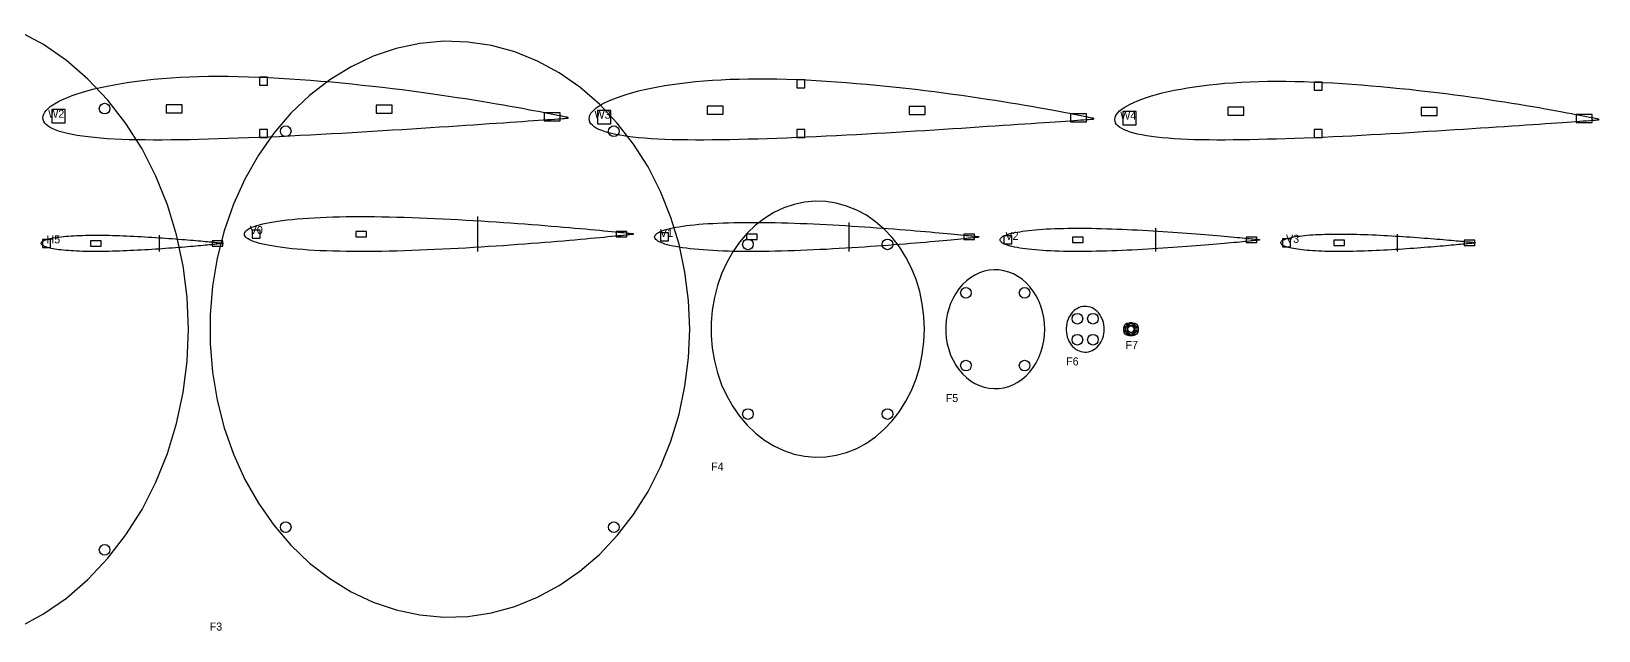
# Model space of a CAD drawing. Extents: x 0 to 2126, y -196 to 49.
# Drawn here: x 429 to 1016, y -184 to 41 of the extents above; entities that cross this region are included whole.
import ezdxf

# ---------------------------------------------------------------- set-up
doc = ezdxf.new("R2010")
doc.units = 0
for name, color, linetype in [('FORMERS', 2, 'CONTINUOUS'), ('FORMERS_HOLES', 1, 'CONTINUOUS'), ('FORMERS_LABEL', 7, 'CONTINUOUS'), ('HTAIL_RIBS', 4, 'CONTINUOUS'), ('HTAIL_RIBS_HINGE', 3, 'CONTINUOUS'), ('HTAIL_RIBS_LABEL', 7, 'CONTINUOUS'), ('HTAIL_RIBS_SLOTS', 1, 'CONTINUOUS'), ('VTAIL_RIBS', 4, 'CONTINUOUS'), ('VTAIL_RIBS_HINGE', 3, 'CONTINUOUS'), ('VTAIL_RIBS_LABEL', 7, 'CONTINUOUS'), ('VTAIL_RIBS_SLOTS', 1, 'CONTINUOUS'), ('WING_RIBS', 5, 'CONTINUOUS'), ('WING_RIBS_LABEL', 7, 'CONTINUOUS'), ('WING_RIBS_SLOTS', 1, 'CONTINUOUS')]:
    doc.layers.add(name, color=color, linetype=linetype)

msp = doc.modelspace()

# ---------------------------------------------------------------- linework, layer by layer
at = {"layer": 'FORMERS'}
msp.add_lwpolyline([(423.962674, -182.644473), (433.049637, -177.72424), (441.683198, -171.742734), (449.777552, -164.759401), (457.252253, -156.843645), (464.033016, -148.074136), (470.052449, -138.53803), (475.250729, -128.3301), (479.576193, -117.551799), (482.985852, -106.310244), (485.44582, -94.71716), (486.931649, -82.887765), (487.428571, -70.939623), (487.428571, -70.939623), (486.931649, -58.991481), (485.44582, -47.162086), (482.985852, -35.569002), (479.576193, -24.327447), (475.250729, -13.549146), (470.052449, -3.341216), (464.033016, 6.19489), (457.252253, 14.964399), (449.777552, 22.880155), (441.683198, 29.863488), (433.049637, 35.844994), (423.962674, 40.765227)], dxfattribs=at)
for points in [[(675.428571, -70.939623), (674.981341, -60.186296), (673.644095, -49.53984), (671.430124, -39.106064), (668.36143, -28.988665), (664.468513, -19.288193), (659.790061, -10.101057), (654.372571, -1.518561), (648.269885, 6.373997), (641.542654, 13.498177), (634.257735, 19.783177), (626.487531, 25.166532), (618.309264, 29.594742), (609.804214, 33.023796), (601.056907, 35.419614), (592.15428, 36.758387), (583.184809, 37.026809), (574.237638, 36.222211), (565.401687, 34.352591), (556.764773, 31.43653), (548.412732, 27.503009), (540.428571, 22.591121), (532.891641, 16.749682), (525.876846, 10.036747), (519.453903, 2.519033), (513.686646, -5.728747), (508.632392, -14.624621), (504.341373, -24.080179), (500.856236, -34.001448), (498.211616, -44.289824), (496.433797, -54.843058), (495.540449, -65.556267), (495.540449, -76.322979), (496.433797, -87.036188), (498.211616, -97.589422), (500.856236, -107.877798), (504.341373, -117.799067), (508.632392, -127.254625), (513.686646, -136.150499), (519.453903, -144.398279), (525.876846, -151.915993), (532.891641, -158.628928), (540.428571, -164.470367), (548.412732, -169.382255), (556.764773, -173.315776), (565.401687, -176.231838), (574.237638, -178.101457), (583.184809, -178.906055), (592.15428, -178.637633), (601.056907, -177.29886), (609.804214, -174.903042), (618.309264, -171.473988), (626.487531, -167.045778), (634.257735, -161.662423), (641.542654, -155.377423), (648.269885, -148.253243), (654.372571, -140.360685), (659.790061, -131.778189), (664.468513, -122.591053), (668.36143, -112.890581), (671.430124, -102.773182), (673.644095, -92.339406), (674.981341, -81.69295), (675.428571, -70.939623)], [(763.428571, -70.939623), (763.229802, -66.160366), (762.635471, -61.428608), (761.651484, -56.791375), (760.28762, -52.294753), (758.557434, -47.983432), (756.478122, -43.90026), (754.070349, -40.085818), (751.358044, -36.578014), (748.368164, -33.411712), (745.130422, -30.618379), (741.676998, -28.225776), (738.042212, -26.257683), (734.26219, -24.733659), (730.374499, -23.668851), (726.417775, -23.073841), (722.431344, -22.954542), (718.454823, -23.312141), (714.527734, -24.143083), (710.689105, -25.43911), (706.977087, -27.187342), (703.428571, -29.370404), (700.078825, -31.966599), (696.961138, -34.950125), (694.106497, -38.291332), (691.543271, -41.957011), (689.296936, -45.910733), (687.389817, -50.113204), (685.840867, -54.522656), (684.66548, -59.095268), (683.875338, -63.785594), (683.478295, -68.547021), (683.478295, -73.332226), (683.875338, -78.093652), (684.66548, -82.783978), (685.840867, -87.35659), (687.389817, -91.766042), (689.296936, -95.968513), (691.543271, -99.922235), (694.106497, -103.587914), (696.961138, -106.929121), (700.078825, -109.912647), (703.428571, -112.508842), (706.977087, -114.691904), (710.689105, -116.440136), (714.527734, -117.736163), (718.454823, -118.567105), (722.431344, -118.924704), (726.417775, -118.805405), (730.374499, -118.210395), (734.26219, -117.145587), (738.042212, -115.621563), (741.676998, -113.65347), (745.130422, -111.260867), (748.368164, -108.467534), (751.358044, -105.301232), (754.070349, -101.793428), (756.478122, -97.978986), (758.557434, -93.895814), (760.28762, -89.584493), (761.651484, -85.087871), (762.635471, -80.450638), (763.229802, -75.71888), (763.428571, -70.939623)], [(808.571429, -70.939623), (808.479143, -68.720682), (808.203203, -66.523795), (807.746352, -64.370793), (807.11313, -62.283076), (806.309829, -60.281391), (805.344434, -58.385633), (804.22654, -56.614642), (802.967255, -54.986019), (801.579096, -53.51595), (800.075859, -52.219045), (798.472484, -51.108194), (796.784905, -50.194437), (795.029894, -49.486854), (793.224895, -48.992479), (791.387845, -48.716224), (789.537001, -48.660836), (787.69076, -48.826864), (785.867468, -49.212658), (784.085248, -49.814385), (782.361811, -50.626064), (780.714286, -51.639628), (779.159046, -52.845005), (777.711549, -54.230213), (776.38618, -55.781488), (775.196111, -57.48341), (774.153169, -59.319067), (773.267721, -61.270214), (772.548566, -63.31746), (772.00285, -65.440458), (771.635999, -67.61811), (771.451657, -69.828772), (771.451657, -72.050474), (771.635999, -74.261136), (772.00285, -76.438788), (772.548566, -78.561786), (773.267721, -80.609032), (774.153169, -82.560179), (775.196111, -84.395836), (776.38618, -86.097758), (777.711549, -87.649033), (779.159046, -89.034241), (780.714286, -90.239618), (782.361811, -91.253182), (784.085248, -92.064861), (785.867468, -92.666588), (787.69076, -93.052382), (789.537001, -93.218411), (791.387845, -93.163022), (793.224895, -92.886767), (795.029894, -92.392392), (796.784905, -91.684809), (798.472484, -90.771052), (800.075859, -89.660201), (801.579096, -88.363296), (802.967255, -86.893227), (804.22654, -85.264604), (805.344434, -83.493613), (806.309829, -81.597855), (807.11313, -79.59617), (807.746352, -77.508453), (808.203203, -75.355451), (808.479143, -73.158564), (808.571429, -70.939623)], [(830.857143, -70.939623), (830.821648, -70.086184), (830.715518, -69.241228), (830.539806, -68.41315), (830.296259, -67.610182), (829.987297, -66.840303), (829.615991, -66.111165), (829.186032, -65.430015), (828.701692, -64.803621), (828.167784, -64.23821), (827.589616, -63.739401), (826.972933, -63.31215), (826.323864, -62.960705), (825.64886, -62.688558), (824.95463, -62.498414), (824.248072, -62.392162), (823.536209, -62.370859), (822.826116, -62.434716), (822.12485, -62.583098), (821.439381, -62.814531), (820.776521, -63.126716), (820.142857, -63.516548), (819.544688, -63.980154), (818.987958, -64.512927), (818.478201, -65.109571), (818.020482, -65.764157), (817.619351, -66.470178), (817.278794, -67.22062), (817.002196, -68.008022), (816.792305, -68.82456), (816.651208, -69.662118), (816.580308, -70.512373), (816.580308, -71.366873), (816.651208, -72.217128), (816.792305, -73.054686), (817.002196, -73.871224), (817.278794, -74.658626), (817.619351, -75.409068), (818.020482, -76.115089), (818.478201, -76.769675), (818.987958, -77.366319), (819.544688, -77.899092), (820.142857, -78.362698), (820.776521, -78.75253), (821.439381, -79.064715), (822.12485, -79.296148), (822.826116, -79.444531), (823.536209, -79.508387), (824.248072, -79.487084), (824.95463, -79.380832), (825.64886, -79.190688), (826.323864, -78.918541), (826.972933, -78.567096), (827.589616, -78.139845), (828.167784, -77.641036), (828.701692, -77.075625), (829.186032, -76.449231), (829.615991, -75.768081), (829.987297, -75.038943), (830.296259, -74.269064), (830.539806, -73.466096), (830.715518, -72.638019), (830.821648, -71.793062), (830.857143, -70.939623)], [(842.857143, -70.939623), (842.847204, -70.70066), (842.817488, -70.464072), (842.768288, -70.232211), (842.700095, -70.00738), (842.613586, -69.791813), (842.50962, -69.587655), (842.389232, -69.396933), (842.253616, -69.221543), (842.104122, -69.063227), (841.942235, -68.923561), (841.769564, -68.803931), (841.587825, -68.705526), (841.398824, -68.629325), (841.204439, -68.576084), (841.006603, -68.546334), (840.807281, -68.540369), (840.608455, -68.558249), (840.412101, -68.599796), (840.22017, -68.664597), (840.034569, -68.752009), (839.857143, -68.861162), (839.689656, -68.990972), (839.533771, -69.140148), (839.391039, -69.307208), (839.262878, -69.490492), (839.150561, -69.688179), (839.055205, -69.898302), (838.977758, -70.118775), (838.918988, -70.347405), (838.879481, -70.581922), (838.859629, -70.819993), (838.859629, -71.059253), (838.879481, -71.297324), (838.918988, -71.531841), (838.977758, -71.760471), (839.055205, -71.980944), (839.150561, -72.191068), (839.262878, -72.388754), (839.391039, -72.572038), (839.533771, -72.739098), (839.689656, -72.888274), (839.857143, -73.018084), (840.034569, -73.127237), (840.22017, -73.214649), (840.412101, -73.27945), (840.608455, -73.320997), (840.807281, -73.338877), (841.006603, -73.332912), (841.204439, -73.303162), (841.398824, -73.249921), (841.587825, -73.17372), (841.769564, -73.075315), (841.942235, -72.955685), (842.104122, -72.816019), (842.253616, -72.657703), (842.389232, -72.482313), (842.50962, -72.291591), (842.613586, -72.087433), (842.700095, -71.871867), (842.768288, -71.647035), (842.817488, -71.415174), (842.847204, -71.178586), (842.857143, -70.939623)]]:
    msp.add_lwpolyline(points, close=True, dxfattribs=at)
at = {"layer": 'FORMERS_HOLES'}
for centre in [(456.017929, 11.79187), (523.910281, 3.306589), (646.946861, 3.306589), (697.265621, -39.119818), (749.591522, -39.119818), (778.989337, -57.302564), (801.010663, -57.302564), (820.784843, -67.000028), (826.643728, -67.000028), (840.150036, -70.515359), (840.150036, -71.363887), (841.56425, -70.515359), (841.56425, -71.363887), (820.784843, -74.879218), (826.643728, -74.879218), (778.989337, -84.576682), (801.010663, -84.576682), (697.265621, -102.759428), (749.591522, -102.759428), (523.910281, -145.185835), (646.946861, -145.185835), (456.017929, -153.671116)]:
    msp.add_circle(centre, 2, dxfattribs=at)
at = {"layer": 'HTAIL_RIBS'}
msp.add_lwpolyline([(432.218993, -38.739927), (432.245958, -38.560262), (432.326808, -38.383747), (432.461416, -38.210508), (432.64957, -38.040702), (432.890971, -37.874521), (433.185239, -37.712186), (433.531907, -37.553944), (433.930428, -37.400068), (434.380171, -37.250847), (434.880426, -37.10659), (435.430401, -36.967611), (436.029226, -36.834234), (436.675956, -36.706782), (437.369567, -36.585574), (438.108962, -36.470917), (438.892972, -36.363109), (439.720359, -36.262424), (440.589812, -36.169117), (441.499958, -36.083412), (442.449358, -36.005506), (443.43651, -35.93556), (444.459853, -35.873701), (445.51777, -35.820016), (446.608587, -35.774556), (447.73058, -35.73733), (448.881975, -35.708308), (450.06095, -35.687421), (451.265642, -35.67456), (452.494146, -35.669581), (453.74452, -35.672305), (455.014786, -35.682519), (456.302935, -35.699982), (457.606932, -35.724426), (458.924714, -35.755556), (460.254197, -35.793061), (461.593279, -35.836609), (462.939843, -35.885857), (464.291759, -35.940448), (465.646891, -36.000018), (467.003095, -36.064201), (468.358226, -36.132624), (469.710143, -36.204916), (471.056707, -36.280709), (472.395789, -36.359637), (473.725272, -36.441338), (475.043053, -36.52546), (476.34705, -36.611653), (477.6352, -36.699576), (478.905466, -36.788896), (480.155839, -36.879286), (481.384343, -36.970426), (482.589035, -37.062004), (483.768011, -37.15371), (484.919405, -37.245243), (486.041398, -37.336303), (487.132215, -37.426598), (488.190132, -37.515834), (489.213475, -37.603724), (490.200627, -37.689983), (491.150027, -37.774325), (492.060173, -37.856469), (492.929627, -37.936138), (493.757013, -38.013055), (494.541024, -38.086949), (495.280419, -38.157553), (495.97403, -38.224607), (496.620759, -38.287858), (497.219585, -38.347061), (497.76956, -38.401984), (498.269814, -38.452405), (498.719558, -38.498117), (499.118078, -38.53893), (499.464747, -38.574669), (499.759014, -38.605181), (500.000416, -38.630332), (500.188569, -38.650012), (500.323178, -38.664132), (500.404028, -38.672629), (500.430992, -38.675466), (500.430992, -38.804387), (500.404028, -38.807224), (500.323178, -38.815721), (500.188569, -38.829842), (500.000416, -38.849521), (499.759014, -38.874673), (499.464747, -38.905184), (499.118078, -38.940924), (498.719558, -38.981736), (498.269814, -39.027448), (497.76956, -39.077869), (497.219585, -39.132792), (496.620759, -39.191996), (495.97403, -39.255247), (495.280419, -39.322301), (494.541024, -39.392905), (493.757013, -39.466799), (492.929627, -39.543716), (492.060173, -39.623384), (491.150027, -39.705529), (490.200627, -39.789871), (489.213475, -39.876129), (488.190132, -39.964019), (487.132215, -40.053256), (486.041398, -40.14355), (484.919405, -40.234611), (483.768011, -40.326143), (482.589035, -40.41785), (481.384343, -40.509427), (480.155839, -40.600567), (478.905466, -40.690957), (477.6352, -40.780277), (476.34705, -40.868201), (475.043053, -40.954393), (473.725272, -41.038515), (472.395789, -41.120217), (471.056707, -41.199144), (469.710143, -41.274937), (468.358226, -41.34723), (467.003095, -41.415653), (465.646891, -41.479835), (464.291759, -41.539406), (462.939843, -41.593996), (461.593279, -41.643244), (460.254197, -41.686792), (458.924714, -41.724297), (457.606932, -41.755428), (456.302935, -41.779871), (455.014786, -41.797334), (453.74452, -41.807549), (452.494146, -41.810272), (451.265642, -41.805293), (450.06095, -41.792432), (448.881975, -41.771545), (447.73058, -41.742523), (446.608587, -41.705297), (445.51777, -41.659837), (444.459853, -41.606153), (443.43651, -41.544293), (442.449358, -41.474348), (441.499958, -41.396441), (440.589812, -41.310737), (439.720359, -41.217429), (438.892972, -41.116744), (438.108962, -41.008936), (437.369567, -40.89428), (436.675956, -40.773071), (436.029226, -40.645619), (435.430401, -40.512242), (434.880426, -40.373264), (434.380171, -40.229006), (433.930428, -40.079786), (433.531907, -39.925909), (433.185239, -39.767668), (432.890971, -39.605332), (432.64957, -39.439151), (432.461416, -39.269346), (432.326808, -39.096106), (432.245958, -38.919592), (432.218993, -38.739927)], close=True, dxfattribs=at)
at = {"layer": 'HTAIL_RIBS_HINGE'}
msp.add_line((476.556793, -41.810272), (476.556793, -35.669581), dxfattribs=at)
at = {"layer": 'HTAIL_RIBS_SLOTS'}
for points in [[(432.765353, -40.239927), (435.765353, -40.239927), (435.765353, -37.239927), (432.765353, -37.239927)], [(450.682593, -39.739927), (454.682593, -39.739927), (454.682593, -37.739927), (450.682593, -37.739927)], [(496.384632, -39.739927), (500.384632, -39.739927), (500.384632, -37.739927), (496.384632, -37.739927)]]:
    msp.add_lwpolyline(points, close=True, dxfattribs=at)
at = {"layer": 'VTAIL_RIBS'}
for points in [[(508.430992, -35.245597), (508.488644, -34.861457), (508.661509, -34.484053), (508.949314, -34.113652), (509.351604, -33.750592), (509.867742, -33.395282), (510.496912, -33.048194), (511.23812, -32.70986), (512.090193, -32.380858), (513.051785, -32.061812), (514.121374, -31.753376), (515.29727, -31.456227), (516.577613, -31.171056), (517.960379, -30.898551), (519.443381, -30.639396), (521.024275, -30.394251), (522.70056, -30.163747), (524.469586, -29.948475), (526.328556, -29.748974), (528.27453, -29.56573), (530.304432, -29.399159), (532.415052, -29.249609), (534.603052, -29.117348), (536.864973, -29.002566), (539.197238, -28.905369), (541.59616, -28.825776), (544.057945, -28.763725), (546.5787, -28.719065), (549.15444, -28.691567), (551.781093, -28.680922), (554.454504, -28.686745), (557.170447, -28.708585), (559.924626, -28.745923), (562.712688, -28.798184), (565.530224, -28.864745), (568.372778, -28.944933), (571.235856, -29.038044), (574.114931, -29.143339), (577.00545, -29.260059), (579.902843, -29.387427), (582.802529, -29.524654), (585.699922, -29.670949), (588.590441, -29.825517), (591.469516, -29.987569), (594.332594, -30.156323), (597.175149, -30.331009), (599.992684, -30.510868), (602.780746, -30.695156), (605.534926, -30.883143), (608.250869, -31.074118), (610.92428, -31.26738), (613.550932, -31.462246), (616.126672, -31.658047), (618.647428, -31.854123), (621.109213, -32.049828), (623.508134, -32.244524), (625.840399, -32.437581), (628.10232, -32.628377), (630.290321, -32.816295), (632.40094, -33.000722), (634.430842, -33.181053), (636.376817, -33.356686), (638.235787, -33.527024), (640.004813, -33.691479), (641.681098, -33.849471), (643.261991, -34.000429), (644.744993, -34.143797), (646.127759, -34.279033), (647.408102, -34.405615), (648.583998, -34.523045), (649.653588, -34.63085), (650.615179, -34.728587), (651.467253, -34.815848), (652.208461, -34.892261), (652.837631, -34.957498), (653.353769, -35.011274), (653.756058, -35.05335), (654.043863, -35.083541), (654.216728, -35.10171), (654.27438, -35.107775), (654.27438, -35.383419), (654.216728, -35.389484), (654.043863, -35.407653), (653.756058, -35.437844), (653.353769, -35.47992), (652.837631, -35.533696), (652.208461, -35.598933), (651.467253, -35.675346), (650.615179, -35.762607), (649.653588, -35.860344), (648.583998, -35.968149), (647.408102, -36.085579), (646.127759, -36.212161), (644.744993, -36.347397), (643.261991, -36.490765), (641.681098, -36.641723), (640.004813, -36.799715), (638.235787, -36.96417), (636.376817, -37.134509), (634.430842, -37.310141), (632.40094, -37.490472), (630.290321, -37.674899), (628.10232, -37.862817), (625.840399, -38.053613), (623.508134, -38.24667), (621.109213, -38.441366), (618.647428, -38.637071), (616.126672, -38.833147), (613.550932, -39.028948), (610.92428, -39.223814), (608.250869, -39.417076), (605.534926, -39.608051), (602.780746, -39.796038), (599.992684, -39.980326), (597.175149, -40.160185), (594.332594, -40.334871), (591.469516, -40.503626), (588.590441, -40.665678), (585.699922, -40.820245), (582.802529, -40.96654), (579.902843, -41.103767), (577.00545, -41.231135), (574.114931, -41.347855), (571.235856, -41.45315), (568.372778, -41.546261), (565.530224, -41.626449), (562.712688, -41.69301), (559.924626, -41.745272), (557.170447, -41.782609), (554.454504, -41.804449), (551.781093, -41.810272), (549.15444, -41.799627), (546.5787, -41.772129), (544.057945, -41.727469), (541.59616, -41.665418), (539.197238, -41.585825), (536.864973, -41.488628), (534.603052, -41.373846), (532.415052, -41.241585), (530.304432, -41.092035), (528.27453, -40.925464), (526.328556, -40.74222), (524.469586, -40.54272), (522.70056, -40.327447), (521.024275, -40.096943), (519.443381, -39.851798), (517.960379, -39.592643), (516.577613, -39.320139), (515.29727, -39.034967), (514.121374, -38.737818), (513.051785, -38.429382), (512.090193, -38.110336), (511.23812, -37.781335), (510.496912, -37.443), (509.867742, -37.095912), (509.351604, -36.740602), (508.949314, -36.377542), (508.661509, -36.007141), (508.488644, -35.629737), (508.430992, -35.245597)], [(662.27438, -36.33971), (662.322424, -36.019593), (662.466478, -35.70509), (662.706315, -35.396422), (663.041557, -35.093872), (663.471671, -34.79778), (663.99598, -34.508541), (664.613653, -34.226595), (665.323714, -33.952427), (666.125041, -33.686555), (667.016365, -33.429525), (667.996279, -33.181901), (669.063231, -32.944258), (670.215536, -32.717172), (671.451371, -32.501209), (672.768782, -32.296921), (674.165687, -32.104835), (675.639875, -31.925441), (677.189017, -31.759191), (678.810662, -31.606487), (680.502247, -31.467678), (682.261097, -31.343053), (684.08443, -31.232835), (685.969364, -31.137184), (687.912919, -31.056186), (689.91202, -30.989859), (691.963507, -30.938149), (694.064137, -30.900933), (696.210587, -30.878018), (698.399464, -30.869147), (700.627307, -30.874), (702.890592, -30.892199), (705.185742, -30.923314), (707.509127, -30.966866), (709.857074, -31.022333), (712.225869, -31.089157), (714.611767, -31.166749), (717.010996, -31.254495), (719.419762, -31.351761), (721.834256, -31.457901), (724.250661, -31.572257), (726.665155, -31.694169), (729.073921, -31.822976), (731.47315, -31.958019), (733.859049, -32.098648), (736.227844, -32.244219), (738.57579, -32.394102), (740.899175, -32.547675), (743.194325, -32.704332), (745.457611, -32.863477), (747.685453, -33.024529), (749.87433, -33.186917), (752.02078, -33.350084), (754.12141, -33.513481), (756.172897, -33.676569), (758.171999, -33.838815), (760.115553, -33.999696), (762.000487, -34.158693), (763.823821, -34.315291), (765.58267, -34.468981), (767.274255, -34.619256), (768.895901, -34.765617), (770.445042, -34.907565), (771.919231, -35.044612), (773.316135, -35.176271), (774.633546, -35.30207), (775.869381, -35.421543), (777.021686, -35.534239), (778.088639, -35.639725), (779.068552, -35.737583), (779.959877, -35.82742), (780.761203, -35.908868), (781.471264, -35.981585), (782.088937, -36.045263), (782.613246, -36.099627), (783.043361, -36.14444), (783.378602, -36.179504), (783.618439, -36.204663), (783.762494, -36.219803), (783.810537, -36.224858), (783.810537, -36.454561), (783.762494, -36.459616), (783.618439, -36.474756), (783.378602, -36.499915), (783.043361, -36.534979), (782.613246, -36.579792), (782.088937, -36.634156), (781.471264, -36.697834), (780.761203, -36.770551), (779.959877, -36.851999), (779.068552, -36.941836), (778.088639, -37.039694), (777.021686, -37.14518), (775.869381, -37.257877), (774.633546, -37.377349), (773.316135, -37.503148), (771.919231, -37.634808), (770.445042, -37.771854), (768.895901, -37.913802), (767.274255, -38.060163), (765.58267, -38.210439), (763.823821, -38.364128), (762.000487, -38.520726), (760.115553, -38.679723), (758.171999, -38.840604), (756.172897, -39.00285), (754.12141, -39.165938), (752.02078, -39.329335), (749.87433, -39.492502), (747.685453, -39.654891), (745.457611, -39.815942), (743.194325, -39.975088), (740.899175, -40.131744), (738.57579, -40.285317), (736.227844, -40.4352), (733.859049, -40.580771), (731.47315, -40.7214), (729.073921, -40.856443), (726.665155, -40.98525), (724.250661, -41.107162), (721.834256, -41.221518), (719.419762, -41.327658), (717.010996, -41.424924), (714.611767, -41.512671), (712.225869, -41.590263), (709.857074, -41.657087), (707.509127, -41.712553), (705.185742, -41.756105), (702.890592, -41.78722), (700.627307, -41.805419), (698.399464, -41.810272), (696.210587, -41.801401), (694.064137, -41.778486), (691.963507, -41.74127), (689.91202, -41.68956), (687.912919, -41.623233), (685.969364, -41.542235), (684.08443, -41.446584), (682.261097, -41.336367), (680.502247, -41.211741), (678.810662, -41.072932), (677.189017, -40.920229), (675.639875, -40.753978), (674.165687, -40.574585), (672.768782, -40.382498), (671.451371, -40.17821), (670.215536, -39.962248), (669.063231, -39.735161), (667.996279, -39.497518), (667.016365, -39.249894), (666.125041, -38.992864), (665.323714, -38.726992), (664.613653, -38.452824), (663.99598, -38.170878), (663.471671, -37.881639), (663.041557, -37.585547), (662.706315, -37.282997), (662.466478, -36.97433), (662.322424, -36.659826), (662.27438, -36.33971)], [(791.810537, -37.433822), (791.848972, -37.177729), (791.964215, -36.926126), (792.156085, -36.679192), (792.424278, -36.437152), (792.76837, -36.200279), (793.187817, -35.968887), (793.681956, -35.743331), (794.250004, -35.523996), (794.891066, -35.311299), (795.604125, -35.105675), (796.388056, -34.907576), (797.241618, -34.717461), (798.163462, -34.535792), (799.15213, -34.363022), (800.206059, -34.199592), (801.323582, -34.045922), (802.502933, -33.902407), (803.742246, -33.769407), (805.039563, -33.647244), (806.392831, -33.536197), (807.79991, -33.436497), (809.258577, -33.348323), (810.766524, -33.271802), (812.321368, -33.207003), (813.920649, -33.153942), (815.561839, -33.112574), (817.242342, -33.082801), (818.959503, -33.064469), (820.710604, -33.057372), (822.492878, -33.061254), (824.303507, -33.075814), (826.139627, -33.100706), (827.998335, -33.135547), (829.876692, -33.179921), (831.771728, -33.23338), (833.680447, -33.295453), (835.59983, -33.36565), (837.526843, -33.443464), (839.458438, -33.528375), (841.391562, -33.61986), (843.323157, -33.71739), (845.25017, -33.820435), (847.169553, -33.92847), (849.078272, -34.040973), (850.973308, -34.15743), (852.851665, -34.277336), (854.710373, -34.400195), (856.546493, -34.52552), (858.357121, -34.652836), (860.139395, -34.781677), (861.890497, -34.911588), (863.607657, -35.042122), (865.288161, -35.172839), (866.929351, -35.303309), (868.528632, -35.433107), (870.083475, -35.561812), (871.591423, -35.689009), (873.050089, -35.814287), (874.457169, -35.937239), (875.810437, -36.057459), (877.107753, -36.174548), (878.347067, -36.288107), (879.526418, -36.397744), (880.643941, -36.503072), (881.69787, -36.60371), (882.686538, -36.699289), (883.608382, -36.789446), (884.461944, -36.873834), (885.245875, -36.952121), (885.958934, -37.023991), (886.599995, -37.089149), (887.168044, -37.147323), (887.662183, -37.198265), (888.08163, -37.241756), (888.425722, -37.277607), (888.693915, -37.305658), (888.885784, -37.325785), (889.001028, -37.337897), (889.039463, -37.341941), (889.039463, -37.525703), (889.001028, -37.529747), (888.885784, -37.54186), (888.693915, -37.561987), (888.425722, -37.590038), (888.08163, -37.625888), (887.662183, -37.669379), (887.168044, -37.720322), (886.599995, -37.778496), (885.958934, -37.843653), (885.245875, -37.915523), (884.461944, -37.99381), (883.608382, -38.078198), (882.686538, -38.168356), (881.69787, -38.263934), (880.643941, -38.364573), (879.526418, -38.469901), (878.347067, -38.579538), (877.107753, -38.693096), (875.810437, -38.810185), (874.457169, -38.930405), (873.050089, -39.053357), (871.591423, -39.178635), (870.083475, -39.305833), (868.528632, -39.434538), (866.929351, -39.564335), (865.288161, -39.694805), (863.607657, -39.825522), (861.890497, -39.956056), (860.139395, -40.085967), (858.357121, -40.214808), (856.546493, -40.342125), (854.710373, -40.46745), (852.851665, -40.590308), (850.973308, -40.710214), (849.078272, -40.826672), (847.169553, -40.939175), (845.25017, -41.047209), (843.323157, -41.150254), (841.391562, -41.247784), (839.458438, -41.339269), (837.526843, -41.424181), (835.59983, -41.501994), (833.680447, -41.572191), (831.771728, -41.634265), (829.876692, -41.687724), (827.998335, -41.732097), (826.139627, -41.766938), (824.303507, -41.79183), (822.492878, -41.80639), (820.710604, -41.810272), (818.959503, -41.803175), (817.242342, -41.784844), (815.561839, -41.75507), (813.920649, -41.713703), (812.321368, -41.660641), (810.766524, -41.595843), (809.258577, -41.519321), (807.79991, -41.431148), (806.392831, -41.331447), (805.039563, -41.2204), (803.742246, -41.098237), (802.502933, -40.965237), (801.323582, -40.821722), (800.206059, -40.668053), (799.15213, -40.504623), (798.163462, -40.331853), (797.241618, -40.150183), (796.388056, -39.960069), (795.604125, -39.76197), (794.891066, -39.556346), (794.250004, -39.343648), (793.681956, -39.124314), (793.187817, -38.898757), (792.76837, -38.667366), (792.424278, -38.430492), (792.156085, -38.188452), (791.964215, -37.941518), (791.848972, -37.689916), (791.810537, -37.433822)], [(897.039463, -38.527935), (897.068289, -38.335865), (897.154721, -38.147163), (897.298624, -37.961962), (897.499768, -37.780432), (897.757837, -37.602777), (898.072422, -37.429233), (898.443026, -37.260066), (898.869063, -37.095565), (899.349859, -36.936042), (899.884654, -36.781824), (900.472602, -36.63325), (901.112773, -36.490664), (901.804156, -36.354412), (902.545657, -36.224834), (903.336104, -36.102262), (904.174246, -35.98701), (905.058759, -35.879373), (905.988244, -35.779623), (906.961232, -35.688001), (907.976183, -35.604716), (909.031492, -35.529941), (910.125493, -35.46381), (911.256453, -35.406419), (912.422586, -35.357821), (913.622046, -35.318024), (914.852939, -35.286999), (916.113317, -35.264669), (917.401187, -35.25092), (918.714513, -35.245597), (920.051219, -35.248509), (921.40919, -35.259429), (922.78628, -35.278097), (924.180311, -35.304228), (925.589079, -35.337509), (927.010356, -35.377603), (928.441895, -35.424158), (929.881432, -35.476806), (931.326692, -35.535166), (932.775388, -35.59885), (934.225231, -35.667463), (935.673928, -35.740611), (937.119187, -35.817894), (938.558725, -35.89892), (939.990264, -35.983298), (941.411541, -36.070641), (942.820309, -36.16057), (944.21434, -36.252714), (945.591429, -36.346708), (946.949401, -36.442195), (948.286106, -36.538826), (949.599433, -36.636259), (950.887303, -36.73416), (952.14768, -36.832198), (953.378573, -36.93005), (954.578034, -37.027398), (955.744166, -37.123927), (956.875127, -37.219325), (957.969127, -37.313284), (959.024437, -37.405497), (960.039388, -37.495663), (961.012375, -37.583479), (961.94186, -37.668648), (962.826373, -37.750876), (963.664515, -37.829872), (964.454962, -37.905351), (965.196463, -37.977035), (965.887846, -38.044653), (966.528018, -38.107944), (967.115966, -38.166659), (967.65076, -38.220561), (968.131556, -38.26943), (968.557593, -38.31306), (968.928197, -38.351267), (969.242782, -38.383885), (969.500851, -38.410773), (969.701996, -38.431811), (969.845898, -38.446907), (969.932331, -38.455991), (969.961157, -38.459024), (969.961157, -38.596846), (969.932331, -38.599878), (969.845898, -38.608963), (969.701996, -38.624058), (969.500851, -38.645096), (969.242782, -38.671984), (968.928197, -38.704603), (968.557593, -38.742809), (968.131556, -38.78644), (967.65076, -38.835308), (967.115966, -38.889211), (966.528018, -38.947926), (965.887846, -39.011217), (965.196463, -39.078835), (964.454962, -39.150519), (963.664515, -39.225998), (962.826373, -39.304994), (961.94186, -39.387221), (961.012375, -39.47239), (960.039388, -39.560207), (959.024437, -39.650372), (957.969127, -39.742586), (956.875127, -39.836545), (955.744166, -39.931943), (954.578034, -40.028471), (953.378573, -40.125819), (952.14768, -40.223672), (950.887303, -40.32171), (949.599433, -40.41961), (948.286106, -40.517043), (946.949401, -40.613674), (945.591429, -40.709162), (944.21434, -40.803155), (942.820309, -40.895299), (941.411541, -40.985229), (939.990264, -41.072572), (938.558725, -41.156949), (937.119187, -41.237975), (935.673928, -41.315259), (934.225231, -41.388406), (932.775388, -41.45702), (931.326692, -41.520704), (929.881432, -41.579064), (928.441895, -41.631711), (927.010356, -41.678267), (925.589079, -41.718361), (924.180311, -41.751641), (922.78628, -41.777772), (921.40919, -41.796441), (920.051219, -41.807361), (918.714513, -41.810272), (917.401187, -41.80495), (916.113317, -41.791201), (914.852939, -41.768871), (913.622046, -41.737845), (912.422586, -41.698049), (911.256453, -41.64945), (910.125493, -41.592059), (909.031492, -41.525929), (907.976183, -41.451154), (906.961232, -41.367868), (905.988244, -41.276246), (905.058759, -41.176496), (904.174246, -41.06886), (903.336104, -40.953608), (902.545657, -40.831035), (901.804156, -40.701457), (901.112773, -40.565205), (900.472602, -40.42262), (899.884654, -40.274045), (899.349859, -40.119827), (898.869063, -39.960304), (898.443026, -39.795803), (898.072422, -39.626636), (897.757837, -39.453092), (897.499768, -39.275437), (897.298624, -39.093907), (897.154721, -38.908707), (897.068289, -38.720005), (897.039463, -38.527935)]]:
    msp.add_lwpolyline(points, close=True, dxfattribs=at)
at = {"layer": 'VTAIL_RIBS_HINGE'}
for p, q in [((595.937025, -41.810272), (595.937025, -28.680922)), ((735.196074, -41.810272), (735.196074, -30.869147)), ((850.147892, -41.810272), (850.147892, -33.057372)), ((940.792479, -41.810272), (940.792479, -35.245597))]:
    msp.add_line(p, q, dxfattribs=at)
at = {"layer": 'VTAIL_RIBS_SLOTS'}
for points in [[(511.306294, -36.745597), (514.306294, -36.745597), (514.306294, -33.745597), (511.306294, -33.745597)], [(550.184009, -36.245597), (554.184009, -36.245597), (554.184009, -34.245597), (550.184009, -34.245597)], [(647.899079, -36.245597), (651.899079, -36.245597), (651.899079, -34.245597), (647.899079, -34.245597)], [(664.420465, -37.83971), (667.420465, -37.83971), (667.420465, -34.83971), (664.420465, -34.83971)], [(696.735227, -37.33971), (700.735227, -37.33971), (700.735227, -35.33971), (696.735227, -35.33971)], [(778.164452, -37.33971), (782.164452, -37.33971), (782.164452, -35.33971), (778.164452, -35.33971)], [(793.227405, -38.933822), (796.227405, -38.933822), (796.227405, -35.933822), (793.227405, -35.933822)], [(818.979215, -38.433822), (822.979215, -38.433822), (822.979215, -36.433822), (818.979215, -36.433822)], [(884.122595, -38.433822), (888.122595, -38.433822), (888.122595, -36.433822), (884.122595, -36.433822)], [(897.727113, -40.027935), (900.727113, -40.027935), (900.727113, -37.027935), (897.727113, -37.027935)], [(916.915971, -39.527935), (920.915971, -39.527935), (920.915971, -37.527935), (916.915971, -37.527935)], [(965.773506, -39.527935), (969.773506, -39.527935), (969.773506, -37.527935), (965.773506, -37.527935)]]:
    msp.add_lwpolyline(points, close=True, dxfattribs=at)
at = {"layer": 'WING_RIBS'}
for points in [[(432.861664, 8.339898), (432.93948, 9.035572), (433.172804, 9.734722), (433.561267, 10.436731), (434.104255, 11.14074), (434.800909, 11.845644), (435.650129, 12.550114), (436.65057, 13.252602), (437.800652, 13.951365), (439.098555, 14.644479), (440.542228, 15.329867), (442.129387, 16.005316), (443.857523, 16.668505), (445.723904, 17.317034), (447.725578, 17.948446), (449.859381, 18.560258), (452.121938, 19.149985), (454.509671, 19.715173), (457.018806, 20.253416), (459.645375, 20.76239), (462.385224, 21.239869), (465.234022, 21.683753), (468.187264, 22.092082), (471.24028, 22.46306), (474.388242, 22.795061), (477.626174, 23.086654), (480.948955, 23.336602), (484.351332, 23.543878), (487.827923, 23.707664), (491.373234, 23.827361), (494.981656, 23.902583), (498.647485, 23.933162), (502.364925, 23.919139), (506.128097, 23.860764), (509.931051, 23.758488), (513.767773, 23.614642), (517.632197, 23.438081), (521.518214, 23.230989), (525.419677, 22.994645), (529.330418, 22.73041), (533.244253, 22.439719), (537.154994, 22.124076), (541.056457, 21.785035), (544.942473, 21.424202), (548.806898, 21.043219), (552.64362, 20.643766), (556.446574, 20.227546), (560.209746, 19.796288), (563.927185, 19.351741), (567.593014, 18.895667), (571.201437, 18.429846), (574.746747, 17.956067), (578.223339, 17.476132), (581.625715, 16.99185), (584.948496, 16.505041), (588.186428, 16.01753), (591.334391, 15.531147), (594.387407, 15.047726), (597.340648, 14.569103), (600.189446, 14.097109), (602.929295, 13.633572), (605.555864, 13.180306), (608.064999, 12.739111), (610.452733, 12.311763), (612.71529, 11.900008), (614.849092, 11.505555), (616.850766, 11.130066), (618.717147, 10.775148), (620.445284, 10.442342), (622.032443, 10.133115), (623.476116, 9.848848), (624.774019, 9.590829), (625.9241, 9.360237), (626.924542, 9.158142), (627.773761, 8.985488), (628.470416, 8.843089), (629.013404, 8.731621), (629.401867, 8.651616), (629.63519, 8.603459), (629.713006, 8.587381), (629.713006, 8.092414), (629.63519, 8.086708), (629.401867, 8.06961), (629.013404, 8.041179), (628.470416, 8.001514), (627.773761, 7.950751), (626.924542, 7.88906), (625.9241, 7.816642), (624.774019, 7.73373), (623.476116, 7.640576), (622.032443, 7.537458), (620.445284, 7.424669), (618.717147, 7.302516), (616.850766, 7.171315), (614.849092, 7.03139), (612.71529, 6.883069), (610.452733, 6.726684), (608.064999, 6.562567), (605.555864, 6.391051), (602.929295, 6.212473), (600.189446, 6.02717), (597.340648, 5.835489), (594.387407, 5.637784), (591.334391, 5.434421), (588.186428, 5.225787), (584.948496, 5.012293), (581.625715, 4.794376), (578.223339, 4.572513), (574.746747, 4.347221), (571.201437, 4.119067), (567.593014, 3.888673), (563.927185, 3.656721), (560.209746, 3.423958), (556.446574, 3.191201), (552.64362, 2.959339), (548.806898, 2.729335), (544.942473, 2.502229), (541.056457, 2.279131), (537.154994, 2.061224), (533.244253, 1.849757), (529.330418, 1.646041), (525.419677, 1.451439), (521.518214, 1.26736), (517.632197, 1.095245), (513.767773, 0.93656), (509.931051, 0.791815), (506.128097, 0.655029), (502.364925, 0.526345), (498.647485, 0.407551), (494.981656, 0.300439), (491.373234, 0.206792), (487.827923, 0.128363), (484.351332, 0.066861), (480.948955, 0.023933), (477.626174, 0.001151), (474.388242, 0), (471.24028, 0.021862), (468.187264, 0.06801), (465.234022, 0.139599), (462.385224, 0.23766), (459.645375, 0.363096), (457.018806, 0.51668), (454.509671, 0.699059), (452.121938, 0.91075), (449.859381, 1.152151), (447.725578, 1.423545), (445.723904, 1.725105), (443.857523, 2.056908), (442.129387, 2.418943), (440.542228, 2.811123), (439.098555, 3.233293), (437.800652, 3.685248), (436.65057, 4.166743), (435.650129, 4.6775), (434.800909, 5.217224), (434.104255, 5.785613), (433.561267, 6.382363), (433.172804, 7.007179), (432.93948, 7.659778), (432.861664, 8.339898)], [(637.713006, 8.012843), (637.78777, 8.681236), (638.011944, 9.352968), (638.385173, 10.027448), (638.906867, 10.703848), (639.576202, 11.381109), (640.392119, 12.057952), (641.353327, 12.732892), (642.458307, 13.404252), (643.705313, 14.070186), (645.092371, 14.728696), (646.617288, 15.377656), (648.277655, 16.014838), (650.070844, 16.637935), (651.994021, 17.244585), (654.044145, 17.832404), (656.217975, 18.399006), (658.512072, 18.942029), (660.922809, 19.459165), (663.446375, 19.948178), (666.078779, 20.406933), (668.81586, 20.83341), (671.653288, 21.225726), (674.586578, 21.582155), (677.611091, 21.901137), (680.722045, 22.181295), (683.914521, 22.421442), (687.18347, 22.620588), (690.523725, 22.777952), (693.930004, 22.892955), (697.396919, 22.965227), (700.918991, 22.994606), (704.490648, 22.981133), (708.106245, 22.925048), (711.760063, 22.826782), (715.446326, 22.688578), (719.159204, 22.51894), (722.892828, 22.31997), (726.641292, 22.092894), (730.398671, 21.839021), (734.159022, 21.55973), (737.916401, 21.256465), (741.664865, 20.93072), (745.398489, 20.584037), (749.111367, 20.217995), (752.79763, 19.834206), (756.451448, 19.434309), (760.067045, 19.019963), (763.638702, 18.592849), (767.160774, 18.15466), (770.627689, 17.707107), (774.033968, 17.251907), (777.374223, 16.790793), (780.643173, 16.325503), (783.835648, 15.857784), (786.946602, 15.389391), (789.971116, 14.922082), (792.904405, 14.457619), (795.741834, 13.997765), (798.478914, 13.544282), (801.111318, 13.098922), (803.634884, 12.663432), (806.045622, 12.239538), (808.339719, 11.828949), (810.513548, 11.433341), (812.563672, 11.054357), (814.486849, 10.693593), (816.280038, 10.352593), (817.940405, 10.032839), (819.465323, 9.735738), (820.852381, 9.462619), (822.099386, 9.214718), (823.204366, 8.993169), (824.165574, 8.798999), (824.981491, 8.633116), (825.650826, 8.496301), (826.17252, 8.389204), (826.545749, 8.312337), (826.769923, 8.266069), (826.844687, 8.250621), (826.844687, 7.775065), (826.769923, 7.769582), (826.545749, 7.753154), (826.17252, 7.725838), (825.650826, 7.687729), (824.981491, 7.638956), (824.165574, 7.579685), (823.204366, 7.510107), (822.099386, 7.430446), (820.852381, 7.340946), (819.465323, 7.241872), (817.940405, 7.133506), (816.280038, 7.016143), (814.486849, 6.890087), (812.563672, 6.755649), (810.513548, 6.613145), (808.339719, 6.462893), (806.045622, 6.305211), (803.634884, 6.140422), (801.111318, 5.968846), (798.478914, 5.790811), (795.741834, 5.606646), (792.904405, 5.416694), (789.971116, 5.221306), (786.946602, 5.020855), (783.835648, 4.815732), (780.643173, 4.606361), (777.374223, 4.393199), (774.033968, 4.176742), (770.627689, 3.957535), (767.160774, 3.736176), (763.638702, 3.51332), (760.067045, 3.289685), (756.451448, 3.066056), (752.79763, 2.843286), (749.111367, 2.622302), (745.398489, 2.404102), (741.664865, 2.189753), (737.916401, 1.980391), (734.159022, 1.777218), (730.398671, 1.58149), (726.641292, 1.39452), (722.892828, 1.217659), (719.159204, 1.052294), (715.446326, 0.899832), (711.760063, 0.760763), (708.106245, 0.629341), (704.490648, 0.505704), (700.918991, 0.391569), (697.396919, 0.288657), (693.930004, 0.198683), (690.523725, 0.12333), (687.18347, 0.064239), (683.914521, 0.022994), (680.722045, 0.001106), (677.611091, 0), (674.586578, 0.021005), (671.653288, 0.065343), (668.81586, 0.134124), (666.078779, 0.22834), (663.446375, 0.348857), (660.922809, 0.496418), (658.512072, 0.671645), (656.217975, 0.875034), (654.044145, 1.106969), (651.994021, 1.367719), (650.070844, 1.657454), (648.277655, 1.976245), (646.617288, 2.324083), (645.092371, 2.700882), (643.705313, 3.106497), (642.458307, 3.540729), (641.353327, 4.003341), (640.392119, 4.494068), (639.576202, 5.012627), (638.906867, 5.558726), (638.385173, 6.132074), (638.011944, 6.732387), (637.78777, 7.359395), (637.713006, 8.012843)], [(834.844687, 7.685788), (834.9164, 8.3269), (835.131423, 8.971214), (835.489419, 9.618164), (835.989819, 10.266956), (836.631834, 10.916574), (837.414448, 11.565791), (838.336424, 12.213182), (839.396303, 12.85714), (840.59241, 13.495893), (841.922853, 14.127525), (843.385529, 14.749997), (844.978126, 15.361172), (846.698124, 15.958835), (848.542804, 16.540725), (850.509249, 17.104551), (852.594351, 17.648026), (854.794811, 18.168885), (857.107151, 18.664913), (859.527715, 19.133967), (862.052674, 19.573997), (864.678036, 19.983066), (867.399651, 20.35937), (870.213215, 20.701251), (873.114279, 21.007213), (876.098255, 21.275936), (879.160426, 21.506281), (882.295949, 21.697299), (885.499867, 21.84824), (888.767114, 21.958548), (892.092522, 22.027871), (895.470836, 22.056051), (898.896711, 22.043128), (902.364733, 21.989331), (905.869415, 21.895077), (909.405218, 21.762514), (912.966551, 21.5998), (916.547781, 21.408951), (920.143247, 21.191144), (923.747264, 20.947632), (927.354131, 20.679741), (930.958148, 20.388854), (934.553614, 20.076405), (938.134844, 19.743872), (941.696176, 19.392771), (945.231979, 19.024647), (948.736662, 18.641072), (952.204683, 18.243638), (955.630559, 17.833957), (959.008872, 17.413654), (962.334281, 16.984368), (965.601528, 16.547748), (968.805446, 16.105455), (971.940969, 15.659156), (975.00314, 15.210528), (977.987116, 14.761253), (980.88818, 14.313017), (983.701744, 13.867512), (986.423358, 13.426428), (989.048721, 12.991454), (991.57368, 12.564272), (993.994244, 12.146557), (996.306584, 11.739965), (998.507044, 11.346135), (1000.592146, 10.966674), (1002.558591, 10.603159), (1004.403271, 10.25712), (1006.123269, 9.930038), (1007.715866, 9.623335), (1009.178542, 9.338361), (1010.508985, 9.07639), (1011.705092, 8.838607), (1012.764971, 8.626101), (1013.686947, 8.439856), (1014.469561, 8.280744), (1015.111575, 8.149513), (1015.611976, 8.046788), (1015.969971, 7.973058), (1016.184995, 7.928678), (1016.256708, 7.913861), (1016.256708, 7.457715), (1016.184995, 7.452456), (1015.969971, 7.436699), (1015.611976, 7.410498), (1015.111575, 7.373944), (1014.469561, 7.327162), (1013.686947, 7.27031), (1012.764971, 7.203572), (1011.705092, 7.127163), (1010.508985, 7.041315), (1009.178542, 6.946285), (1007.715866, 6.842342), (1006.123269, 6.729769), (1004.403271, 6.608859), (1002.558591, 6.479908), (1000.592146, 6.343221), (998.507044, 6.199101), (996.306584, 6.047856), (993.994244, 5.889792), (991.57368, 5.72522), (989.048721, 5.554451), (986.423358, 5.377804), (983.701744, 5.195604), (980.88818, 5.008192), (977.987116, 4.815922), (975.00314, 4.619172), (971.940969, 4.418346), (968.805446, 4.213884), (965.601528, 4.006263), (962.334281, 3.796003), (959.008872, 3.583679), (955.630559, 3.369919), (952.204683, 3.155412), (948.736662, 2.94091), (945.231979, 2.727234), (941.696176, 2.51527), (938.134844, 2.305975), (934.553614, 2.100375), (930.958148, 1.899559), (927.354131, 1.704678), (923.747264, 1.51694), (920.143247, 1.337601), (916.547781, 1.167959), (912.966551, 1.009343), (909.405218, 0.863104), (905.869415, 0.729712), (902.364733, 0.603654), (898.896711, 0.485063), (895.470836, 0.375586), (892.092522, 0.276876), (888.767114, 0.190573), (885.499867, 0.118296), (882.295949, 0.061617), (879.160426, 0.022056), (876.098255, 0.001061), (873.114279, 0), (870.213215, 0.020147), (867.399651, 0.062676), (864.678036, 0.12865), (862.052674, 0.21902), (859.527715, 0.334618), (857.107151, 0.476156), (854.794811, 0.644231), (852.594351, 0.839319), (850.509249, 1.061786), (848.542804, 1.311894), (846.698124, 1.589802), (844.978126, 1.895582), (843.385529, 2.229222), (841.922853, 2.590642), (840.59241, 2.979701), (839.396303, 3.396209), (838.336424, 3.839939), (837.414448, 4.310637), (836.631834, 4.80803), (835.989819, 5.331839), (835.489419, 5.881785), (835.131423, 6.457596), (834.9164, 7.059011), (834.844687, 7.685788)]]:
    msp.add_lwpolyline(points, close=True, dxfattribs=at)
at = {"layer": 'WING_RIBS_SLOTS'}
for points in [[(514.039228, 20.536919), (517.039228, 20.536919), (517.039228, 23.536919), (514.039228, 23.536919)], [(715.648312, 19.613903), (718.648312, 19.613903), (718.648312, 22.613903), (715.648312, 22.613903)], [(909.537736, 18.690886), (912.537736, 18.690886), (912.537736, 21.690886), (909.537736, 21.690886)], [(479.0745, 10.223024), (485.0745, 10.223024), (485.0745, 13.223024), (479.0745, 13.223024)], [(557.815036, 10.093314), (563.815036, 10.093314), (563.815036, 13.093314), (557.815036, 13.093314)], [(681.995926, 9.763298), (687.995926, 9.763298), (687.995926, 12.763298), (681.995926, 12.763298)], [(757.648599, 9.638674), (763.648599, 9.638674), (763.648599, 12.638674), (757.648599, 12.638674)], [(877.197692, 9.303571), (883.197692, 9.303571), (883.197692, 12.303571), (877.197692, 12.303571)], [(949.762501, 9.184034), (955.762501, 9.184034), (955.762501, 12.184034), (949.762501, 12.184034)], [(436.267205, 6.408297), (441.267205, 6.408297), (441.267205, 11.408297), (436.267205, 11.408297)], [(620.807466, 7.223754), (626.807466, 7.223754), (626.807466, 10.223754), (620.807466, 10.223754)], [(640.886956, 6.058952), (645.886956, 6.058952), (645.886956, 11.058952), (640.886956, 11.058952)], [(818.170737, 6.881646), (824.170737, 6.881646), (824.170737, 9.881646), (818.170737, 9.881646)], [(837.787048, 5.709607), (842.787048, 5.709607), (842.787048, 10.709607), (837.787048, 10.709607)], [(1007.814347, 6.539538), (1013.814347, 6.539538), (1013.814347, 9.539538), (1007.814347, 9.539538)], [(514.039228, 1.007891), (517.039228, 1.007891), (517.039228, 4.007891), (514.039228, 4.007891)], [(715.648312, 0.968366), (718.648312, 0.968366), (718.648312, 3.968366), (715.648312, 3.968366)], [(909.537736, 0.928841), (912.537736, 0.928841), (912.537736, 3.928841), (909.537736, 3.928841)]]:
    msp.add_lwpolyline(points, close=True, dxfattribs=at)

# ---------------------------------------------------------------- texts
at = {"layer": 'FORMERS_LABEL'}
for s, p in [('F7', (838.857143, -78.339623)), ('F6', (816.571429, -84.511052)), ('F5', (771.428571, -98.225337)), ('F4', (683.428571, -123.939623)), ('F3', (495.428571, -183.939623))]:
    msp.add_text(s, height=3, dxfattribs=at).set_placement(p)
at = {"layer": 'HTAIL_RIBS_LABEL'}
msp.add_text('H5', height=3, dxfattribs=at).set_placement((434.218993, -38.739927))
at = {"layer": 'VTAIL_RIBS_LABEL'}
for s, p in [('V0', (510.430992, -35.245597)), ('V1', (664.27438, -36.33971)), ('V2', (793.810537, -37.433822)), ('V3', (899.039463, -38.527935))]:
    msp.add_text(s, height=3, dxfattribs=at).set_placement(p)
at = {"layer": 'WING_RIBS_LABEL'}
for s, p in [('W2', (434.861664, 8.339898)), ('W3', (639.713006, 8.012843)), ('W4', (836.844687, 7.685788))]:
    msp.add_text(s, height=3, dxfattribs=at).set_placement(p)

doc.saveas('drawing.dxf')
